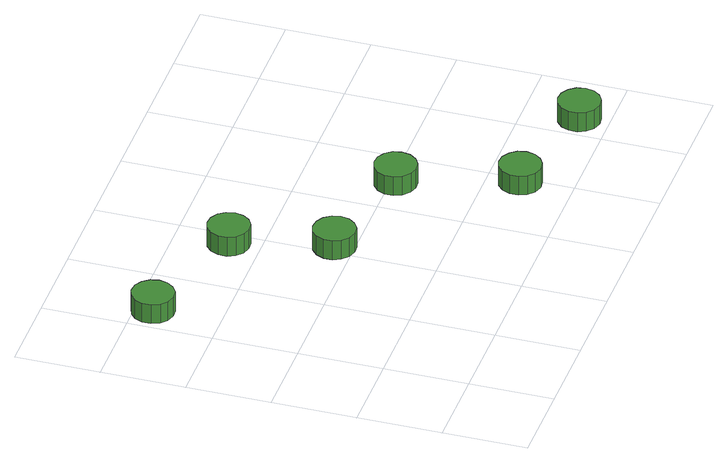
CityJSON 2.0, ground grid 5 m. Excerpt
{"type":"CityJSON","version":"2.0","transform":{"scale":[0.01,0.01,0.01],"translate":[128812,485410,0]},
"CityObjects":{
"tree1":{"type":"SolitaryVegetationObject","attributes":{"function":"something"},"geometry":[{"type":"MultiSurface","lod":"1","boundaries":[[[0,1,2,3,4,5,6,7,8,9,10,11,12,13,14]],[[15,16,17,18,19,20,21,22,23,24,25,26,27,28,29]],[[0,29,28,1]],[[1,28,27,2]],[[2,27,26,3]],[[3,26,25,4]],[[4,25,24,5]],[[5,24,23,6]],[[6,23,22,7]],[[7,22,21,8]],[[8,21,20,9]],[[9,20,19,10]],[[10,19,18,11]],[[11,18,17,12]],[[12,17,16,13]],[[13,16,15,14]],[[14,15,29,0]]]}]},
"tree2":{"type":"SolitaryVegetationObject","attributes":{"function":"something"},"geometry":[{"type":"MultiSurface","lod":"1","boundaries":[[[30,31,32,33,34,35,36,37,38,39,40,41,42,43,44]],[[45,46,47,48,49,50,51,52,53,54,55,56,57,58,59]],[[30,59,58,31]],[[31,58,57,32]],[[32,57,56,33]],[[33,56,55,34]],[[34,55,54,35]],[[35,54,53,36]],[[36,53,52,37]],[[37,52,51,38]],[[38,51,50,39]],[[39,50,49,40]],[[40,49,48,41]],[[41,48,47,42]],[[42,47,46,43]],[[43,46,45,44]],[[44,45,59,30]]]}]},
"tree3":{"type":"SolitaryVegetationObject","attributes":{"function":"something"},"geometry":[{"type":"MultiSurface","lod":"1","boundaries":[[[60,61,62,63,64,65,66,67,68,69,70,71,72,73,74]],[[75,76,77,78,79,80,81,82,83,84,85,86,87,88,89]],[[60,89,88,61]],[[61,88,87,62]],[[62,87,86,63]],[[63,86,85,64]],[[64,85,84,65]],[[65,84,83,66]],[[66,83,82,67]],[[67,82,81,68]],[[68,81,80,69]],[[69,80,79,70]],[[70,79,78,71]],[[71,78,77,72]],[[72,77,76,73]],[[73,76,75,74]],[[74,75,89,60]]]}]},
"tree4":{"type":"SolitaryVegetationObject","attributes":{"function":"something"},"geometry":[{"type":"MultiSurface","lod":"1","boundaries":[[[90,91,92,93,94,95,96,97,98,99,100,101,102,103,104]],[[105,106,107,108,109,110,111,112,113,114,115,116,117,118,119]],[[90,119,118,91]],[[91,118,117,92]],[[92,117,116,93]],[[93,116,115,94]],[[94,115,114,95]],[[95,114,113,96]],[[96,113,112,97]],[[97,112,111,98]],[[98,111,110,99]],[[99,110,109,100]],[[100,109,108,101]],[[101,108,107,102]],[[102,107,106,103]],[[103,106,105,104]],[[104,105,119,90]]]}]},
"tree5":{"type":"SolitaryVegetationObject","attributes":{"function":"something"},"geometry":[{"type":"MultiSurface","lod":"1","boundaries":[[[120,121,122,123,124,125,126,127,128,129,130,131,132,133,134]],[[135,136,137,138,139,140,141,142,143,144,145,146,147,148,149]],[[120,149,148,121]],[[121,148,147,122]],[[122,147,146,123]],[[123,146,145,124]],[[124,145,144,125]],[[125,144,143,126]],[[126,143,142,127]],[[127,142,141,128]],[[128,141,140,129]],[[129,140,139,130]],[[130,139,138,131]],[[131,138,137,132]],[[132,137,136,133]],[[133,136,135,134]],[[134,135,149,120]]]}]},
"tree6":{"type":"SolitaryVegetationObject","attributes":{"function":"something"},"geometry":[{"type":"MultiSurface","lod":"1","boundaries":[[[150,151,152,153,154,155,156,157,158,159,160,161,162,163,164]],[[165,166,167,168,169,170,171,172,173,174,175,176,177,178,179]],[[150,179,178,151]],[[151,178,177,152]],[[152,177,176,153]],[[153,176,175,154]],[[154,175,174,155]],[[155,174,173,156]],[[156,173,172,157]],[[157,172,171,158]],[[158,171,170,159]],[[159,170,169,160]],[[160,169,168,161]],[[161,168,167,162]],[[162,167,166,163]],[[163,166,165,164]],[[164,165,179,150]]]}]}
},
"vertices":[
[287,1898,191],[276,1948,191],[245,1990,191],[201,2016,191],[149,2021,191],[100,2005,191],[62,1971,191],[41,1923,191],[41,1872,191],[62,1824,191],[100,1790,191],[149,1774,191],[201,1779,191],[245,1805,191],[276,1847,191],[276,1847,64],[245,1805,64],[201,1779,64],[149,1774,64],[100,1790,64],[62,1824,64],[41,1872,64],[41,1923,64],[62,1971,64],[100,2005,64],[149,2021,64],[201,2016,64],[245,1990,64],[276,1948,64],[287,1898,64],
[1182,1114,191],[1171,1165,191],[1141,1206,191],[1096,1232,191],[1044,1238,191],[995,1222,191],[957,1187,191],[936,1140,191],[936,1088,191],[957,1041,191],[995,1006,191],[1044,990,191],[1096,996,191],[1141,1022,191],[1171,1063,191],[1171,1063,64],[1141,1022,64],[1096,996,64],[1044,990,64],[995,1006,64],[957,1041,64],[936,1088,64],[936,1140,64],[957,1187,64],[995,1222,64],[1044,1238,64],[1096,1232,64],[1141,1206,64],[1171,1165,64],[1182,1114,64],
[1021,1682,205],[1010,1733,205],[980,1775,205],[935,1801,205],[884,1806,205],[835,1790,205],[796,1755,205],[775,1708,205],[775,1656,205],[796,1609,205],[835,1575,205],[884,1559,205],[935,1564,205],[980,1590,205],[1010,1632,205],[1010,1632,78],[980,1590,78],[935,1564,78],[884,1559,78],[835,1575,78],[796,1609,78],[775,1656,78],[775,1708,78],[796,1755,78],[835,1790,78],[884,1806,78],[935,1801,78],[980,1775,78],[1010,1733,78],[1021,1682,78],
[1855,966,210],[1845,1016,210],[1814,1058,210],[1769,1084,210],[1718,1089,210],[1669,1073,210],[1630,1039,210],[1609,992,210],[1609,940,210],[1630,893,210],[1669,858,210],[1718,842,210],[1769,847,210],[1814,873,210],[1845,915,210],[1845,915,83],[1814,873,83],[1769,847,83],[1718,842,83],[1669,858,83],[1630,893,83],[1609,940,83],[1609,992,83],[1630,1039,83],[1669,1073,83],[1718,1089,83],[1769,1084,83],[1814,1058,83],[1845,1016,83],[1855,966,83],
[2084,308,196],[2073,359,196],[2042,400,196],[1998,426,196],[1946,432,196],[1897,416,196],[1859,381,196],[1838,334,196],[1838,282,196],[1859,235,196],[1897,200,196],[1946,184,196],[1998,190,196],[2042,216,196],[2073,257,196],[2073,257,69],[2042,216,69],[1998,190,69],[1946,184,69],[1897,200,69],[1859,235,69],[1838,282,69],[1838,334,69],[1859,381,69],[1897,416,69],[1946,432,69],[1998,426,69],[2042,400,69],[2073,359,69],[2084,308,69],
[2757,171,207],[2747,222,207],[2716,263,207],[2671,289,207],[2620,295,207],[2571,279,207],[2532,244,207],[2511,197,207],[2511,145,207],[2532,98,207],[2571,63,207],[2620,47,207],[2671,53,207],[2716,79,207],[2747,120,207],[2747,120,80],[2716,79,80],[2671,53,80],[2620,47,80],[2571,63,80],[2532,98,80],[2511,145,80],[2511,197,80],[2532,244,80],[2571,279,80],[2620,295,80],[2671,289,80],[2716,263,80],[2747,222,80],[2757,171,80]
]}
